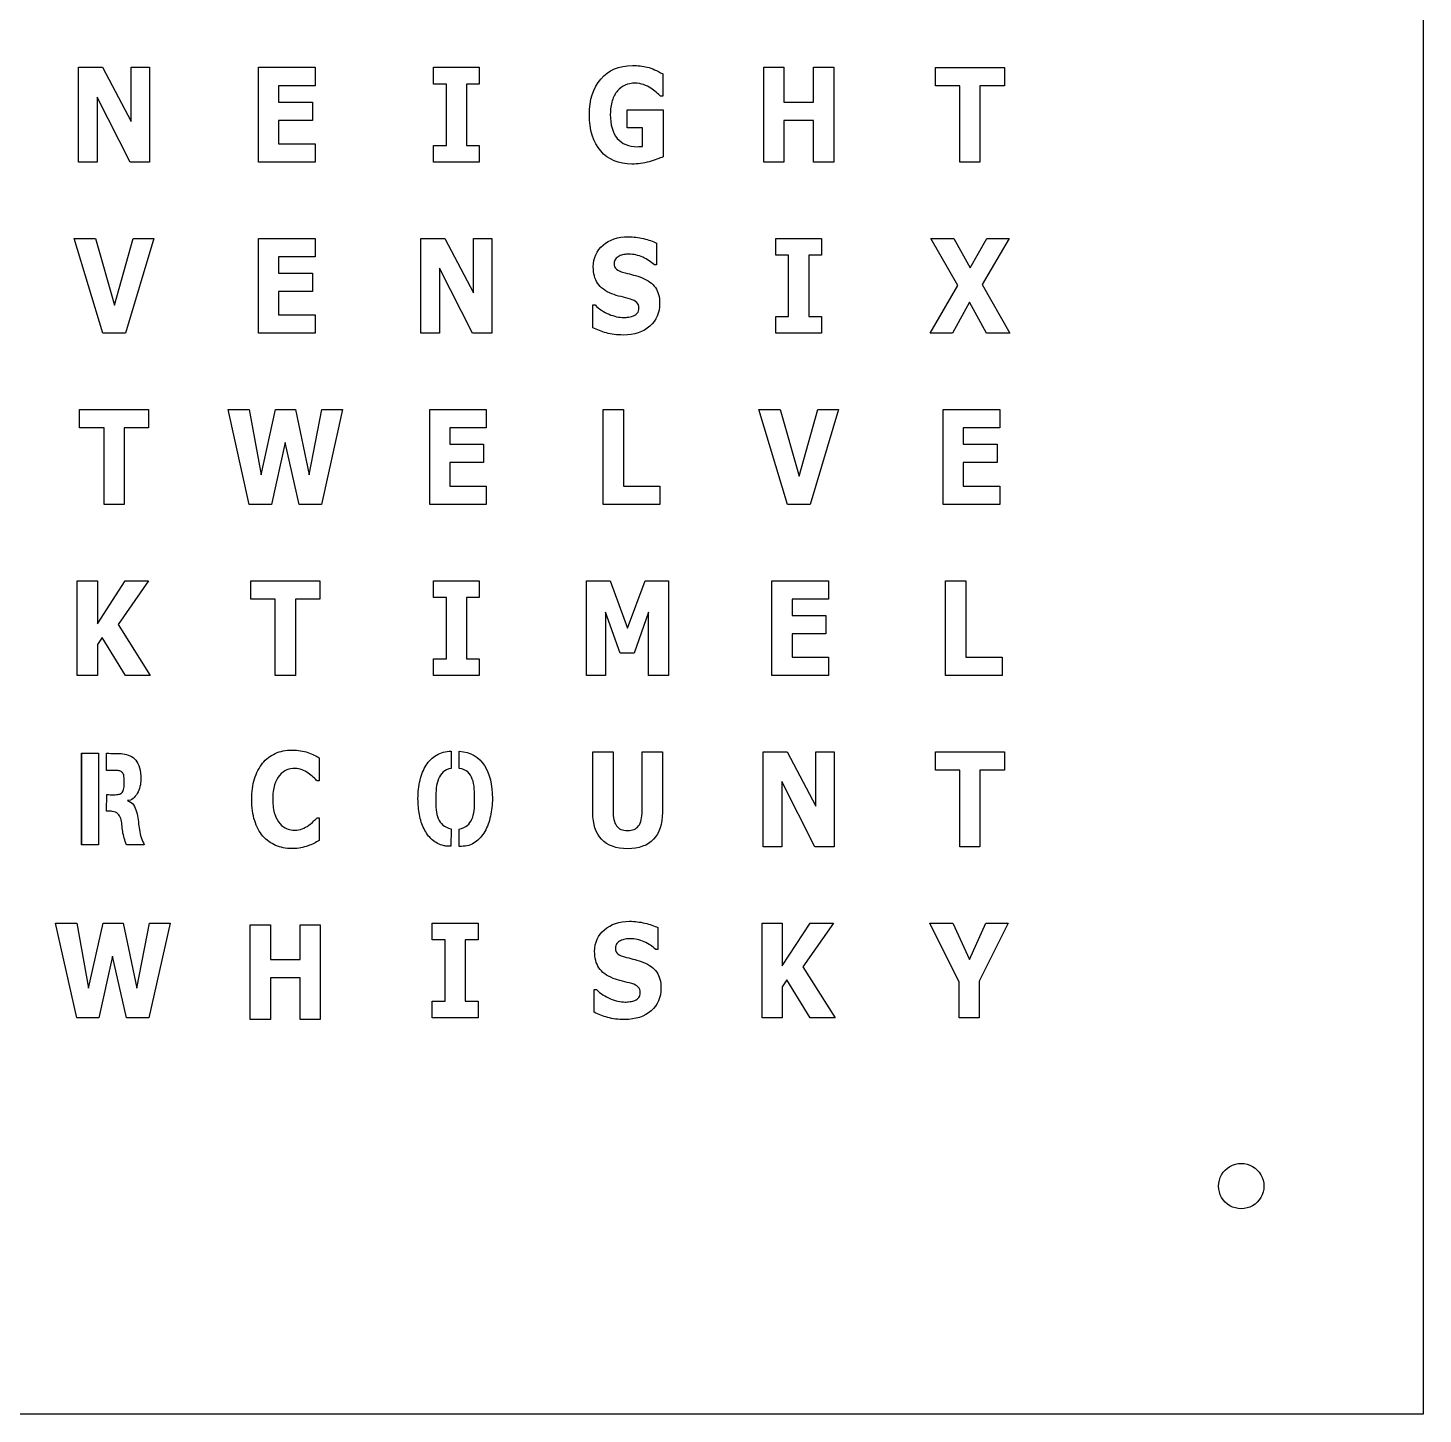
# Model space of a CAD drawing. Extents: x -435 to 1188, y -708 to 905.
# Drawn here: x 1.7 to 386.7, y 139.7 to 522.2 of the extents above; entities that cross this region are included whole.
import ezdxf

# ---------------------------------------------------------------- set-up
doc = ezdxf.new("R2010")
doc.units = 0
doc.layers.add('Layer_1', color=7, linetype='CONTINUOUS')

msp = doc.modelspace()

# ---------------------------------------------------------------- linework, layer by layer
at = {"layer": 'Layer_1', "color": 6}
for points in [[(-378.412518, 904.727591), (386.65832, 904.727591), (386.65832, 139.656753), (-378.412518, 139.656753)], [(342.743503, 202.584835)]]:
    msp.add_lwpolyline(points, close=True, dxfattribs=at)
at = {"layer": 'Layer_1', "color": 1}
for points in [[(35.285953, 485.144793), (29.927735, 485.144793), (20.772879, 503.103945), (20.772879, 485.144793), (15.675364, 485.144793), (15.675364, 511.310103), (22.323175, 511.310103), (30.187559, 496.321177), (30.187559, 511.310103), (35.285953, 511.310103)], [(80.927008, 485.144821), (65.328094, 485.144821), (65.328094, 511.310103), (80.927008, 511.310103), (80.927008, 506.248786), (70.861436, 506.248786), (70.861436, 501.733281), (80.202132, 501.733281), (80.202132, 496.671964), (70.861436, 496.671964), (70.861436, 490.20523), (80.927008, 490.20523)], [(126.247946, 485.144821), (113.618041, 485.144821), (113.618041, 489.784342), (117.151965, 489.784342), (117.151965, 506.670752), (113.618041, 506.670752), (113.618041, 511.310103), (126.247946, 511.310103), (126.247946, 506.670752), (122.714022, 506.670752), (122.714022, 489.784342), (126.247946, 489.784342)], [(224.055128, 485.144821), (218.493184, 485.144821), (218.493184, 496.671993), (210.280819, 496.671993), (210.280819, 485.144821), (204.718592, 485.144821), (204.718592, 511.310103), (210.280819, 511.310103), (210.280819, 501.733281), (218.493213, 501.733281), (218.493213, 511.310103), (224.055156, 511.310103)], [(271.129521, 506.249098), (264.39463, 506.249098), (264.39463, 485.145104), (258.832403, 485.145104), (258.832403, 506.249098), (252.097824, 506.249098), (252.097824, 511.309507), (271.129521, 511.309507)], [(36.459553, 464.083602), (28.595169, 437.918292), (22.366148, 437.918292), (14.501764, 464.083602), (20.344819, 464.083602), (25.557987, 445.715807), (30.770362, 464.083602)], [(80.926838, 437.918292), (65.328236, 437.918292), (65.328236, 464.083602), (80.926838, 464.083602), (80.926838, 459.022285), (70.861294, 459.022285), (70.861294, 454.50678), (80.203181, 454.50678), (80.203181, 449.445463), (70.861294, 449.445463), (70.861294, 442.978701), (80.926838, 442.978701)], [(129.738728, 437.918292), (124.37932, 437.918292), (115.225342, 455.877444), (115.225342, 437.918292), (110.127231, 437.918292), (110.127231, 464.083602), (116.775921, 464.083602), (124.640334, 449.094676), (124.640334, 464.083602), (129.738728, 464.083602)], [(220.70177, 437.918292), (208.071978, 437.918292), (208.071978, 442.557841), (211.605902, 442.557841), (211.605902, 459.444222), (208.071978, 459.444222), (208.071978, 464.083602), (220.70177, 464.083602), (220.70177, 459.444222), (217.168129, 459.444222), (217.168129, 442.557841), (220.70177, 442.557841)], [(272.595203, 437.918292), (266.157326, 437.918292), (261.517663, 446.506446), (256.783436, 437.918292), (250.637386, 437.918292), (258.285827, 451.099819), (250.797515, 464.083602), (257.217279, 464.083602), (261.702709, 455.936093), (266.317172, 464.083602), (272.479323, 464.083602), (264.952715, 451.374723)], [(34.995855, 411.796068), (28.262098, 411.796068), (28.262098, 390.691989), (22.698935, 390.691989), (22.698935, 411.796068), (15.965178, 411.796068), (15.965178, 416.856478), (34.995855, 416.856478)], [(88.487093, 416.856818), (82.678819, 390.691479), (76.512983, 390.691479), (72.656334, 407.737026), (68.886595, 390.691479), (62.734649, 390.691479), (56.927565, 416.856818), (62.731531, 416.856818), (66.040441, 398.844884), (70.020113, 416.856818), (75.567373, 416.856818), (79.344113, 398.844884), (82.816866, 416.856818)], [(128.153594, 390.691791), (112.554595, 390.691791), (112.554595, 416.856959), (128.153594, 416.856959), (128.153594, 411.795813), (118.087965, 411.795813), (118.087965, 407.280279), (127.428661, 407.280279), (127.428661, 402.218991), (118.087965, 402.218991), (118.087965, 395.752172), (128.153594, 395.752172)], [(176.016501, 390.691791), (160.460589, 390.691791), (160.460589, 416.856988), (166.022929, 416.856988), (166.022929, 395.7522), (176.016501, 395.7522)], [(225.365216, 416.856789), (217.500832, 390.691479), (211.272094, 390.691479), (203.40771, 416.856789), (209.251672, 416.856789), (214.465039, 398.488994), (219.677102, 416.856789)], [(269.833124, 390.691791), (254.234126, 390.691791), (254.234126, 416.856988), (269.833124, 416.856988), (269.833124, 411.795756), (259.767468, 411.795756), (259.767468, 407.280279), (269.109383, 407.280279), (269.109383, 402.218963), (259.767468, 402.218963), (259.767468, 395.7522), (269.833124, 395.7522)], [(35.431739, 343.46512), (28.597918, 343.46512), (22.151254, 353.937662), (20.860498, 352.002194), (20.860498, 343.46512), (15.299348, 343.46512), (15.299348, 369.630345), (20.860498, 369.630345), (20.860498, 357.775262), (28.565121, 369.630345), (35.011786, 369.630345), (26.581776, 357.523318)], [(82.222356, 364.569567), (75.488598, 364.569567), (75.488598, 343.465489), (69.925465, 343.465489), (69.925465, 364.569567), (63.191792, 364.569567), (63.191792, 369.629977), (82.222356, 369.629977)], [(126.247946, 343.465262), (113.618041, 343.465262), (113.618041, 348.10484), (117.151965, 348.10484), (117.151965, 364.991221), (113.618041, 364.991221), (113.618041, 369.630515), (126.247946, 369.630515), (126.247946, 364.991221), (122.714022, 364.991221), (122.714022, 348.10484), (126.247946, 348.10484)], [(178.464898, 343.465262), (172.931726, 343.465262), (172.931726, 360.984336), (168.933969, 349.615224), (165.096227, 349.615224), (161.098753, 360.984336), (161.098753, 343.465262), (155.85531, 343.465262), (155.85531, 369.630487), (162.315241, 369.630487), (167.166539, 356.503952), (172.005137, 369.630487), (178.464898, 369.630487)], [(222.606624, 343.465262), (207.007597, 343.465262), (207.007597, 369.630487), (222.606624, 369.630487), (222.606624, 364.569256), (212.540967, 364.569256), (212.540967, 360.05375), (221.881776, 360.05375), (221.881776, 354.992433), (212.540967, 354.992433), (212.540967, 348.5257), (222.606624, 348.5257)], [(270.470438, 343.465262), (254.914781, 343.465262), (254.914781, 369.630487), (260.476753, 369.630487), (260.476753, 348.5257), (270.470438, 348.5257)], [(16.493698, 322.018078), (21.150057, 322.018078), (21.150057, 296.790468), (16.493698, 296.790468)], [(16.493698, 296.790468), (16.493698, 322.018078)], [(224.191814, 296.238761), (218.833767, 296.238761), (209.678627, 314.197885), (209.678627, 296.238761), (204.581424, 296.238761), (204.581424, 322.403958), (211.22932, 322.403958), (219.093704, 307.415145), (219.093704, 322.403958), (224.191814, 322.403958)], [(271.129521, 317.343038), (264.39463, 317.343038), (264.39463, 296.238959), (258.832403, 296.238959), (258.832403, 317.343038), (252.097824, 317.343038), (252.097824, 322.403476), (271.129521, 322.403476)], [(129.336661, 304.653945)], [(74.474135, 295.729347)], [(40.908756, 275.177769), (35.100482, 249.01243), (28.934617, 249.01243), (25.077997, 266.057977), (21.308258, 249.01243), (15.156312, 249.01243), (9.349228, 275.177769), (15.153194, 275.177769), (18.462104, 257.165835), (22.441776, 275.177769), (27.989036, 275.177769), (31.765776, 257.165835), (35.238529, 275.177769)], [(82.375058, 248.538052), (76.812803, 248.538052), (76.812803, 260.065252), (68.60075, 260.065252), (68.60075, 248.538052), (63.0396, 248.538052), (63.0396, 274.703448), (68.60075, 274.703448), (68.60075, 265.126569), (76.812803, 265.126569), (76.812803, 274.703448), (82.375058, 274.703448)], [(125.907846, 249.01243), (113.278054, 249.01243), (113.278054, 253.652093), (116.811978, 253.652093), (116.811978, 270.538474), (113.278054, 270.538474), (113.278054, 275.177769), (125.907846, 275.177769), (125.907846, 270.538474), (122.374035, 270.538474), (122.374035, 253.652093), (125.907846, 253.652093)], [(224.40926, 249.012515), (217.575439, 249.012515), (211.128775, 259.485029), (209.837991, 257.549561), (209.837991, 249.012515), (204.276869, 249.012515), (204.276869, 275.177712), (209.837991, 275.177712), (209.837991, 263.322629), (217.542643, 275.177712), (223.989307, 275.177712), (215.559298, 263.070742)], [(272.158469, 275.177769), (264.207118, 259.134185), (264.207118, 249.012459), (258.645061, 249.012459), (258.645061, 258.818207), (250.562835, 275.177769), (256.895518, 275.177769), (261.545102, 265.084106), (266.04051, 275.177769)], [(176.379137, 257.236163)]]:
    msp.add_lwpolyline(points, close=True, dxfattribs=at)
for points in [[(176.871713, 509.499898), (176.871713, 503.366944), (176.248942, 503.366944)], [(171.309458, 489.484607), (171.309458, 494.615004), (167.007883, 494.615004), (167.007883, 499.553268), (176.95868, 499.553268), (176.95868, 486.638396)], [(175.154627, 462.800585), (175.154627, 456.773589), (174.560939, 456.773589)], [(157.57149, 439.464421), (157.57149, 445.738229), (158.180485, 445.738229)], [(176.009556, 446.142137), (176.009556, 446.142024)], [(23.523591, 317.230928), (23.404819, 317.230928), (23.404819, 322.017312)], [(82.107609, 320.734862), (82.107609, 314.390783), (81.469701, 314.390783)], [(118.465427, 322.629256), (118.465427, 317.8429), (118.465427, 317.8069)], [(120.719622, 317.807693), (120.719622, 322.630106)], [(157.564828, 305.692219), (157.564828, 322.403759), (163.156082, 322.403759), (163.156082, 306.079007)], [(171.164409, 306.079007), (171.164409, 322.403759), (176.75555, 322.403759), (176.75555, 305.710134)], [(24.175134, 306.075378), (23.909244, 306.075378), (23.374517, 306.075378), (23.434328, 310.609876)], [(81.527811, 304.234276), (82.107609, 304.234276), (82.107609, 297.978213)], [(118.465455, 301.14437), (118.43623, 296.358808)], [(121.253499, 296.322808), (120.719565, 296.322808), (120.719565, 301.109221)], [(33.816161, 296.790723), (28.89258, 296.790468)], [(175.524236, 273.894723), (175.524236, 267.867728), (174.93052, 267.867728)], [(157.941071, 250.558219), (157.941071, 256.832339), (158.550066, 256.832339)]]:
    msp.add_lwpolyline(points, dxfattribs=at)
for points in [[(159.766413, 508.085296), (161.860507, 510.574456), (164.781751, 511.819035), (168.528501, 511.819035)], [(168.528501, 511.819035), (169.947808, 511.819035), (171.299565, 511.66398), (172.584028, 511.354295)], [(172.584028, 511.354295), (173.867726, 511.043391), (175.297068, 510.42541), (176.871713, 509.499898)], [(156.622337, 498.253441), (156.622337, 502.319287), (157.669994, 505.596194), (159.766413, 508.085296)], [(164.371663, 504.790276), (163.763887, 504.087511), (163.283244, 503.194909), (162.931351, 502.111252)], [(166.52897, 506.406931), (165.728211, 506.056059), (165.009572, 505.517136), (164.371663, 504.790276)], [(169.209071, 506.934572), (168.2244, 506.934572), (167.330693, 506.758824), (166.52897, 506.406931)], [(171.592299, 506.529898), (170.843641, 506.799756), (170.049883, 506.934572), (169.209071, 506.934572)], [(173.554639, 505.564134), (172.993805, 505.939101), (172.340022, 506.261004), (171.592299, 506.529898)], [(175.06131, 504.412503), (174.539282, 504.863353), (174.037465, 505.247334), (173.554639, 505.564134)], [(176.248942, 503.366944), (175.9788, 503.612991), (175.582148, 503.961766), (175.06131, 504.412503)], [(162.931351, 502.111252), (162.577361, 501.027737), (162.401414, 499.777148), (162.401414, 498.359514)], [(159.736309, 488.228972), (157.660923, 490.648087), (156.622337, 493.989879), (156.622337, 498.253441)], [(162.401414, 498.359514), (162.401414, 495.465369), (163.03422, 493.251114), (164.299691, 491.71672)], [(164.299691, 491.71672), (165.564369, 490.182241), (167.432655, 489.414591), (169.903928, 489.414591)], [(169.903928, 489.414591), (170.116809, 489.414591), (170.351688, 489.42026), (170.606693, 489.431599)], [(170.606693, 489.431599), (170.862661, 489.442937), (171.09754, 489.460512), (171.309458, 489.484607)], [(168.355332, 484.6002), (164.685657, 484.6002), (161.813707, 485.809574), (159.736309, 488.228972)], [(173.119861, 485.276859), (171.526507, 484.826008), (169.938822, 484.6002), (168.355332, 484.6002)], [(176.95868, 486.638396), (175.991924, 486.181649), (174.713329, 485.727709), (173.119861, 485.276859)], [(157.701515, 456.281948), (157.701515, 458.718128), (158.602139, 460.70649), (160.40262, 462.246865)], [(160.40262, 462.246865), (162.203131, 463.787268), (164.518271, 464.558122), (167.347219, 464.558122)], [(167.347219, 464.558122), (168.766838, 464.558122), (170.169279, 464.391161), (171.554939, 464.057353)], [(171.554939, 464.057353), (172.941477, 463.72329), (174.140986, 463.304415), (175.154627, 462.800585)], [(163.828602, 458.39906), (163.557609, 458.041356), (163.422539, 457.6345), (163.422539, 457.177668)], [(164.799071, 459.198997), (164.422205, 459.022966), (164.098318, 458.756027), (163.828602, 458.39906)], [(166.123644, 459.628843), (165.6648, 459.552874), (165.22302, 459.408874), (164.799071, 459.198997)], [(167.507263, 459.742796), (167.04343, 459.742796), (166.582687, 459.704811), (166.123644, 459.628843)], [(171.367087, 458.890985), (170.107512, 459.458793), (168.820724, 459.742796), (167.507263, 459.742796)], [(174.560939, 456.773589), (173.69212, 457.61752), (172.627483, 458.323063), (171.367087, 458.890985)], [(158.896233, 451.721372), (158.099386, 452.945854), (157.701515, 454.465564), (157.701515, 456.281948)], [(163.422539, 457.177668), (163.422539, 456.486893), (163.639672, 455.956049), (164.074507, 455.587177)], [(164.074507, 455.587177), (164.509285, 455.218191), (165.329887, 454.881208), (166.53651, 454.577533)], [(166.53651, 454.577533), (167.328227, 454.377407), (168.089074, 454.184452), (168.817833, 453.996629)], [(162.814932, 448.813422), (160.999427, 449.528093), (159.692769, 450.496663), (158.896233, 451.721372)], [(168.817833, 453.996629), (169.546706, 453.809542), (170.331335, 453.551646), (171.172148, 453.223876)], [(171.172148, 453.223876), (172.822507, 452.568081), (174.042113, 451.674374), (174.828756, 450.543662)], [(174.828756, 450.543662), (175.615682, 449.413035), (176.009556, 447.946616), (176.009556, 446.142137)], [(165.355994, 448.031599), (164.453386, 448.236544), (163.606677, 448.496339), (162.814932, 448.813422)], [(167.927244, 447.37192), (167.116507, 447.606912), (166.259594, 447.826767), (165.355994, 448.031599)], [(169.686454, 446.414122), (169.285663, 446.830106), (168.699969, 447.149797), (167.927244, 447.37192)], [(158.180485, 445.738229), (159.328091, 444.624525), (160.615474, 443.769907), (162.03909, 443.171996)], [(162.03909, 443.171996), (163.463613, 442.575189), (164.832265, 442.276304), (166.145726, 442.276304)], [(167.478378, 442.38147), (168.029008, 442.452336), (168.477846, 442.569407), (168.824948, 442.733448)], [(168.824948, 442.733448), (169.249691, 442.944345), (169.599685, 443.207287), (169.875383, 443.524087)], [(170.288249, 444.929533), (170.288249, 445.503435), (170.087272, 445.998194), (169.686454, 446.414122)], [(169.875383, 443.524087), (170.150343, 443.83998), (170.288249, 444.308717), (170.288249, 444.929533)], [(176.009556, 446.142024), (176.009556, 443.565076), (175.108762, 441.47067), (173.30845, 439.860307)], [(161.301231, 438.014896), (159.972775, 438.395788), (158.73018, 438.878613), (157.57149, 439.464421)], [(173.30845, 439.860307), (171.507033, 438.248726), (169.061868, 437.443885), (165.971679, 437.443885)], [(166.145726, 442.276304), (166.483502, 442.276304), (166.928372, 442.311454), (167.478378, 442.38147)], [(165.971679, 437.443885), (164.18537, 437.443885), (162.628809, 437.633807), (161.301231, 438.014896)], [(23.404819, 322.017312), (24.175361, 321.994635), (24.947206, 321.987265), (25.71806, 322.000304)], [(25.71806, 322.000304), (26.489594, 322.011643), (27.221556, 321.965438), (27.914117, 321.856304)], [(27.914117, 321.856304), (28.606082, 321.748304), (29.25788, 321.568389), (29.871666, 321.316474)], [(29.871666, 321.316474), (30.484261, 321.064474), (31.008302, 320.669892), (31.444044, 320.130062)], [(31.444044, 320.130062), (31.877915, 319.59026), (32.224791, 318.887467), (32.481808, 318.023778)], [(66.464702, 319.276408), (67.401496, 320.436062), (68.561915, 321.331696), (69.948454, 321.964559)], [(69.948454, 321.964559), (71.33298, 322.597337), (72.846482, 322.91323), (74.489131, 322.91323)], [(74.489131, 322.91323), (75.39565, 322.91323), (76.214551, 322.851718), (76.944331, 322.728978)], [(76.944331, 322.728978), (77.671984, 322.606238), (78.345865, 322.445315), (78.963562, 322.245218)], [(78.963562, 322.245218), (79.611335, 322.023265), (80.198249, 321.774298), (80.723877, 321.4986)], [(80.723877, 321.4986), (81.249789, 321.22364), (81.710532, 320.96872), (82.107609, 320.734862)], [(111.583502, 318.706588), (112.335279, 319.88118), (113.28395, 320.817775), (114.431669, 321.513624)], [(114.431669, 321.513624), (115.577291, 322.209331), (116.922756, 322.58118), (118.465427, 322.629256)], [(120.719622, 322.630106), (123.883483, 322.294115), (126.196923, 320.980626), (127.660224, 318.689296)], [(24.606312, 317.266928), (24.240529, 317.244251), (23.879452, 317.230928), (23.523591, 317.230928)], [(25.71806, 317.303778), (25.341959, 317.303778), (24.97218, 317.289605), (24.606312, 317.266928)], [(26.83046, 317.21392), (26.504674, 317.272881), (26.133704, 317.303778), (25.71806, 317.303778)], [(27.646299, 316.835041), (27.428598, 317.026947), (27.157578, 317.152947), (26.83046, 317.21392)], [(28.136041, 315.953155), (28.027191, 316.349013), (27.864198, 316.642909), (27.646299, 316.835041)], [(28.299033, 314.351863), (28.299033, 315.023448), (28.244891, 315.557268), (28.136041, 315.953155)], [(32.481808, 318.023778), (32.738627, 317.160062), (32.86749, 316.08043), (32.86749, 314.784856)], [(64.234545, 314.935772), (64.746283, 316.622074), (65.489017, 318.069586), (66.464702, 319.276408)], [(71.157231, 315.923249), (70.587439, 315.256512), (70.126384, 314.373747), (69.774718, 313.275152)], [(73.112513, 317.405854), (72.40782, 317.106912), (71.75605, 316.613259), (71.157231, 315.923249)], [(75.342643, 317.852707), (74.561102, 317.852707), (73.817263, 317.702755), (73.112513, 317.405854)], [(77.327093, 317.467961), (76.709395, 317.723646), (76.04742, 317.852707), (75.342643, 317.852707)], [(79.050529, 316.524307), (78.519798, 316.896978), (77.945981, 317.210915), (77.327093, 317.467961)], [(80.448945, 315.386537), (80.037298, 315.771369), (79.572246, 316.15141), (79.050529, 316.524307)], [(109.893175, 314.567948), (110.268935, 316.15141), (110.831953, 317.53089), (111.583502, 318.706588)], [(116.270957, 316.853041), (115.716132, 316.337334), (115.286287, 315.701495), (114.980485, 314.945722)], [(118.465427, 317.8069), (117.555534, 317.686711), (116.823883, 317.368833), (116.270957, 316.853041)], [(123.048964, 316.85392), (122.485039, 317.369684), (121.708403, 317.687674), (120.719622, 317.807693)], [(124.323335, 314.892657), (124.036526, 315.68443), (123.611783, 316.338213), (123.048964, 316.85392)], [(127.660224, 318.689296), (129.123836, 316.397967), (129.856706, 313.33312), (129.856706, 309.494443)], [(27.691115, 311.221734), (27.917887, 311.484789), (28.076769, 311.862704), (28.164954, 312.354345)], [(28.164954, 312.354345), (28.253962, 312.84627), (28.299033, 313.511958), (28.299033, 314.351863)], [(32.61549, 312.823281), (32.447679, 312.139536), (32.199732, 311.510726), (31.872756, 310.934131)], [(32.86749, 314.784856), (32.86749, 314.160865), (32.783584, 313.508273), (32.61549, 312.823281)], [(63.465817, 309.294742), (63.465817, 311.368994), (63.721502, 313.248279), (64.234545, 314.935772)], [(69.774718, 313.275152), (69.420841, 312.176471), (69.245688, 310.844188), (69.245688, 309.277649)], [(81.469701, 314.390783), (81.199843, 314.669996), (80.859033, 315.001791), (80.448945, 315.386537)], [(109.329279, 309.493678), (109.329279, 311.292997), (109.517499, 312.984459), (109.893175, 314.567948)], [(114.371603, 312.408685), (114.272674, 311.472997), (114.223635, 310.501309), (114.223635, 309.493593)], [(114.980485, 314.945722), (114.673578, 314.189948), (114.470759, 313.344317), (114.371603, 312.408685)], [(124.858261, 312.229564), (124.788246, 313.213101), (124.61023, 314.100969), (124.323335, 314.892657)], [(124.961159, 309.170613), (124.961159, 310.22615), (124.927143, 311.245772), (124.858261, 312.229564)], [(23.434328, 310.609876), (23.770403, 310.609876), (24.101093, 310.604207), (24.428098, 310.592868)], [(24.428098, 310.592868), (24.753997, 310.578695), (25.08497, 310.573026), (25.421868, 310.573026)], [(25.421868, 310.573026), (25.974482, 310.573026), (26.434318, 310.614978), (26.800214, 310.698884)], [(26.800214, 310.698884), (27.16628, 310.783073), (27.462983, 310.956837), (27.691115, 311.221734)], [(30.702132, 309.513605), (30.246491, 309.140622), (29.732457, 308.954783), (29.159745, 308.954783)], [(29.159745, 308.954783), (29.257824, 308.906594), (29.356753, 308.858689), (29.455654, 308.810783)], [(29.455654, 308.810783), (29.554583, 308.762594), (29.653795, 308.714689), (29.752554, 308.666783)], [(29.752554, 308.666783), (30.326372, 308.378868), (30.771298, 307.933914), (31.086992, 307.335208)], [(31.872756, 310.934131), (31.546857, 310.358301), (31.15698, 309.88449), (30.702132, 309.513605)], [(64.270545, 303.408572), (63.734712, 305.10712), (63.465817, 307.069489), (63.465817, 309.294742)], [(69.245688, 309.277649), (69.245688, 307.640103), (69.435893, 306.272556), (69.817493, 305.173054)], [(109.730239, 305.08501), (109.462365, 306.511517), (109.329279, 307.982131), (109.329279, 309.493678)], [(114.223635, 309.493593), (114.223635, 308.389895), (114.268706, 307.376339), (114.357713, 306.452585)], [(124.814324, 306.183577), (124.91212, 307.071218), (124.961159, 308.06683), (124.961159, 309.170613)], [(129.856706, 309.494443), (129.856706, 307.838981), (129.682658, 306.224452), (129.336661, 304.653945)], [(24.443008, 306.039378), (24.342945, 306.062056), (24.25422, 306.075378), (24.175134, 306.075378)], [(24.976913, 305.968229), (24.718961, 305.990906), (24.541058, 306.016418), (24.443008, 306.039378)], [(26.548186, 305.302654), (26.19343, 305.649444), (25.668595, 305.871369), (24.976913, 305.968229)], [(27.320145, 304.024087), (27.161972, 304.527917), (26.905294, 304.953766), (26.548186, 305.302654)], [(31.086992, 307.335208), (31.404104, 306.735312), (31.646013, 306.062537), (31.813852, 305.319889)], [(31.813852, 305.319889), (31.981946, 304.576021), (32.105679, 303.820276), (32.184737, 303.053448)], [(69.817493, 305.173054), (70.199461, 304.075281), (70.679197, 303.20873), (71.25823, 302.578786)], [(80.528939, 303.237586), (80.933896, 303.622418), (81.266797, 303.954213), (81.527811, 304.234276)], [(110.989814, 301.18037), (110.415997, 302.355019), (109.996044, 303.657397), (109.730239, 305.08501)], [(114.357713, 306.452585), (114.445871, 305.528717), (114.639477, 304.713246), (114.935528, 304.005322)], [(124.220409, 303.826257), (124.51731, 304.51003), (124.714261, 305.295737), (124.814324, 306.183577)], [(129.336605, 304.653945), (128.99092, 303.082418), (128.46702, 301.678021), (127.765332, 300.443391)], [(159.990236, 298.276673), (158.372759, 299.999004), (157.564828, 302.471211), (157.564828, 305.692219)], [(163.156082, 306.079007), (163.156082, 304.263785), (163.468885, 302.910156), (164.096872, 302.020333)], [(170.201735, 301.967353), (170.843613, 302.822282), (171.164409, 304.192635), (171.164409, 306.079007)], [(176.75555, 305.710134), (176.75555, 302.477391), (175.943735, 299.999004), (174.322261, 298.276673)], [(27.630935, 302.332626), (27.581046, 302.956333), (27.477865, 303.520229), (27.320145, 304.024087)], [(27.854022, 300.426071), (27.753959, 301.073051), (27.680825, 301.708635), (27.630935, 302.332626)], [(28.268901, 298.554695), (28.090885, 299.153485), (27.952894, 299.777476), (27.854022, 300.426071)], [(32.184737, 303.053448), (32.263824, 302.284692), (32.352831, 301.589013), (32.452611, 300.965334)], [(32.452611, 300.965334), (32.570816, 300.173589), (32.743616, 299.447835), (32.970643, 298.787844)], [(66.53778, 299.156008), (65.562094, 300.291511), (64.80635, 301.709145), (64.270545, 303.408572)], [(71.25823, 302.578786), (71.847808, 301.93501), (72.503603, 301.476137), (73.22845, 301.202169)], [(73.22845, 301.202169), (73.953326, 300.926358), (74.66709, 300.789303), (75.371839, 300.789303)], [(75.371839, 300.789303), (76.04742, 300.789303), (76.716198, 300.912326), (77.378088, 301.15741)], [(77.378088, 301.15741), (78.038957, 301.401189), (78.650759, 301.734062), (79.209581, 302.153986)], [(79.209581, 302.153986), (79.683307, 302.491791), (80.122252, 302.852783), (80.528939, 303.237586)], [(113.215181, 298.176383), (112.305487, 299.003051), (111.56451, 300.004673), (110.989814, 301.18037)], [(114.935528, 304.005322), (115.232428, 303.297482), (115.6572, 302.703766), (116.211203, 302.224059)], [(116.211203, 302.224059), (116.764923, 301.744068), (117.516671, 301.383331), (118.465455, 301.14437)], [(120.719565, 301.109221), (121.649386, 301.325221), (122.390929, 301.661013), (122.943855, 302.116937)], [(122.943855, 302.116937), (123.497745, 302.572635), (123.923424, 303.142484), (124.220409, 303.826257)], [(127.765332, 300.443391), (127.063474, 299.207911), (126.172772, 298.212128), (125.095124, 297.456355)], [(164.096872, 302.020333), (164.724463, 301.129744), (165.743206, 300.684789), (167.153839, 300.684789)], [(167.153839, 300.684789), (168.543184, 300.684789), (169.559943, 301.111829), (170.201735, 301.967353)], [(28.89258, 296.790468), (28.654469, 297.366298), (28.447739, 297.953977), (28.268901, 298.554695)], [(32.970643, 298.787844), (33.198548, 298.128166), (33.480369, 297.462279), (33.816161, 296.790723)], [(70.03542, 296.589889), (68.678079, 297.164755), (67.512246, 298.019372), (66.53778, 299.156008)], [(74.474135, 295.729262), (72.870576, 295.729262), (71.391061, 296.016043), (70.03542, 296.589889)], [(79.007528, 296.484893), (78.302778, 296.238846), (77.641087, 296.051022), (77.023304, 295.922103)], [(80.556917, 297.152481), (80.065276, 296.894811), (79.548463, 296.67164), (79.007528, 296.484893)], [(82.107609, 297.978213), (81.566589, 297.685507), (81.049748, 297.410405), (80.556917, 297.152481)], [(116.507877, 296.501958), (115.222507, 296.789873), (114.124762, 297.347561), (113.215181, 298.176383)], [(117.456576, 296.375816), (117.140683, 296.387155), (116.823883, 296.429674), (116.507877, 296.501958)], [(125.095124, 297.456355), (124.017477, 296.700581), (122.736898, 296.322808), (121.253499, 296.322808)], [(167.153839, 295.693545), (163.994797, 295.693545), (161.608592, 296.555249), (159.990236, 298.276673)], [(174.322261, 298.276673), (172.699909, 296.555249), (170.310614, 295.693545), (167.153839, 295.693545)], [(77.023304, 295.922103), (76.405294, 295.792843), (75.55578, 295.729347), (74.474135, 295.729347)], [(118.43623, 296.358808), (118.099559, 296.358808), (117.773461, 296.367312), (117.456576, 296.375816)], [(158.071124, 267.375775), (158.071124, 269.81187), (158.971918, 271.800317), (160.77223, 273.340692)], [(160.77223, 273.340692), (162.572712, 274.881378), (164.887852, 275.652118), (167.717027, 275.652118)], [(167.717027, 275.652118), (169.136447, 275.652118), (170.53886, 275.484874), (171.92452, 275.151208)], [(171.92452, 275.151208), (173.311058, 274.8174), (174.510539, 274.398553), (175.524236, 273.894723)], [(164.198183, 269.493), (163.927191, 269.135098), (163.79212, 268.728241), (163.79212, 268.27141)], [(165.168652, 270.292711), (164.791786, 270.116679), (164.467899, 269.849769), (164.198183, 269.493)], [(166.493424, 270.722585), (166.034353, 270.646616), (165.59263, 270.502616), (165.168652, 270.292711)], [(167.876844, 270.836537), (167.413011, 270.836537), (166.952268, 270.798553), (166.493424, 270.722585)], [(171.736668, 269.98501), (170.477093, 270.552619), (169.190334, 270.836537), (167.876844, 270.836537)], [(174.93052, 267.867728), (174.061729, 268.711347), (172.997065, 269.417202), (171.736668, 269.98501)], [(159.265843, 262.815199), (158.468995, 264.039879), (158.071124, 265.559391), (158.071124, 267.375775)], [(163.79212, 268.27141), (163.79212, 267.580522), (164.009254, 267.049819), (164.444117, 266.680833)], [(164.444117, 266.680833), (164.878866, 266.311961), (165.699468, 265.975262), (166.906091, 265.671274)], [(166.906091, 265.671274), (167.697836, 265.471432), (168.458683, 265.278506), (169.187414, 265.090541)], [(163.184513, 259.907278), (161.369036, 260.62192), (160.062378, 261.590802), (159.265843, 262.815199)], [(169.187414, 265.090541), (169.916287, 264.903454), (170.700945, 264.6457), (171.541757, 264.317816)], [(171.541757, 264.317816), (173.192088, 263.661822), (174.411694, 262.768314), (175.198337, 261.637715)], [(165.725461, 259.125426), (164.822967, 259.33037), (163.976258, 259.590478), (163.184513, 259.907278)], [(168.296825, 258.465747), (167.486088, 258.700739), (166.629175, 258.920594), (165.725461, 259.125426)], [(170.056233, 257.507948), (169.655272, 257.923904), (169.069578, 258.243907), (168.296825, 258.465747)], [(175.198337, 261.637715), (175.985263, 260.507089), (176.379137, 259.040358), (176.379137, 257.236163)], [(158.550066, 256.832339), (159.697701, 255.71872), (160.985055, 254.863791), (162.408699, 254.266219)], [(162.408699, 254.266219), (163.833194, 253.669413), (165.201846, 253.370415), (166.515307, 253.370415)], [(169.194529, 253.827274), (169.619301, 254.038172), (169.969266, 254.301029), (170.244992, 254.618112)], [(170.657858, 256.023643), (170.657858, 256.59746), (170.456882, 257.092304), (170.056233, 257.507948)], [(170.244992, 254.618112), (170.519953, 254.933807), (170.657858, 255.40277), (170.657858, 256.023643)], [(176.379137, 257.236219), (176.379137, 254.658988), (175.47823, 252.564553), (173.678031, 250.954106)], [(161.671039, 249.108808), (160.342384, 249.4897), (159.099789, 249.972525), (157.941071, 250.558219)], [(173.678031, 250.954106), (171.876643, 249.342638), (169.431449, 248.538109), (166.341288, 248.538109)], [(166.515307, 253.370415), (166.85331, 253.370415), (167.297953, 253.405281), (167.847987, 253.475296)], [(167.847987, 253.475296), (168.398589, 253.546446), (168.847455, 253.663517), (169.194529, 253.827274)], [(166.341288, 248.538109), (164.55498, 248.538109), (162.998391, 248.72803), (161.671039, 249.108808)]]:
    msp.add_open_spline(points, degree=3, dxfattribs=at)
at = {"layer": 'Layer_1', "color": 6}
for points in [[(330.224629, 202.584835), (330.224629, 204.821117), (331.417671, 206.887526), (333.354347, 208.005667)], [(333.354347, 208.005667), (335.291024, 209.123808), (337.677108, 209.123808), (339.613784, 208.005667)], [(339.613784, 208.005667), (341.550461, 206.887526), (342.743503, 204.821117), (342.743503, 202.584835)], [(333.354347, 197.164004), (331.417671, 198.282144), (330.224629, 200.348554), (330.224629, 202.584835)], [(342.743503, 202.584835), (342.743503, 200.348554), (341.550461, 198.282144), (339.613784, 197.164004)], [(339.613784, 197.164004), (337.677108, 196.045863), (335.291024, 196.045863), (333.354347, 197.164004)]]:
    msp.add_open_spline(points, degree=3, dxfattribs=at)

doc.saveas('drawing.dxf')
